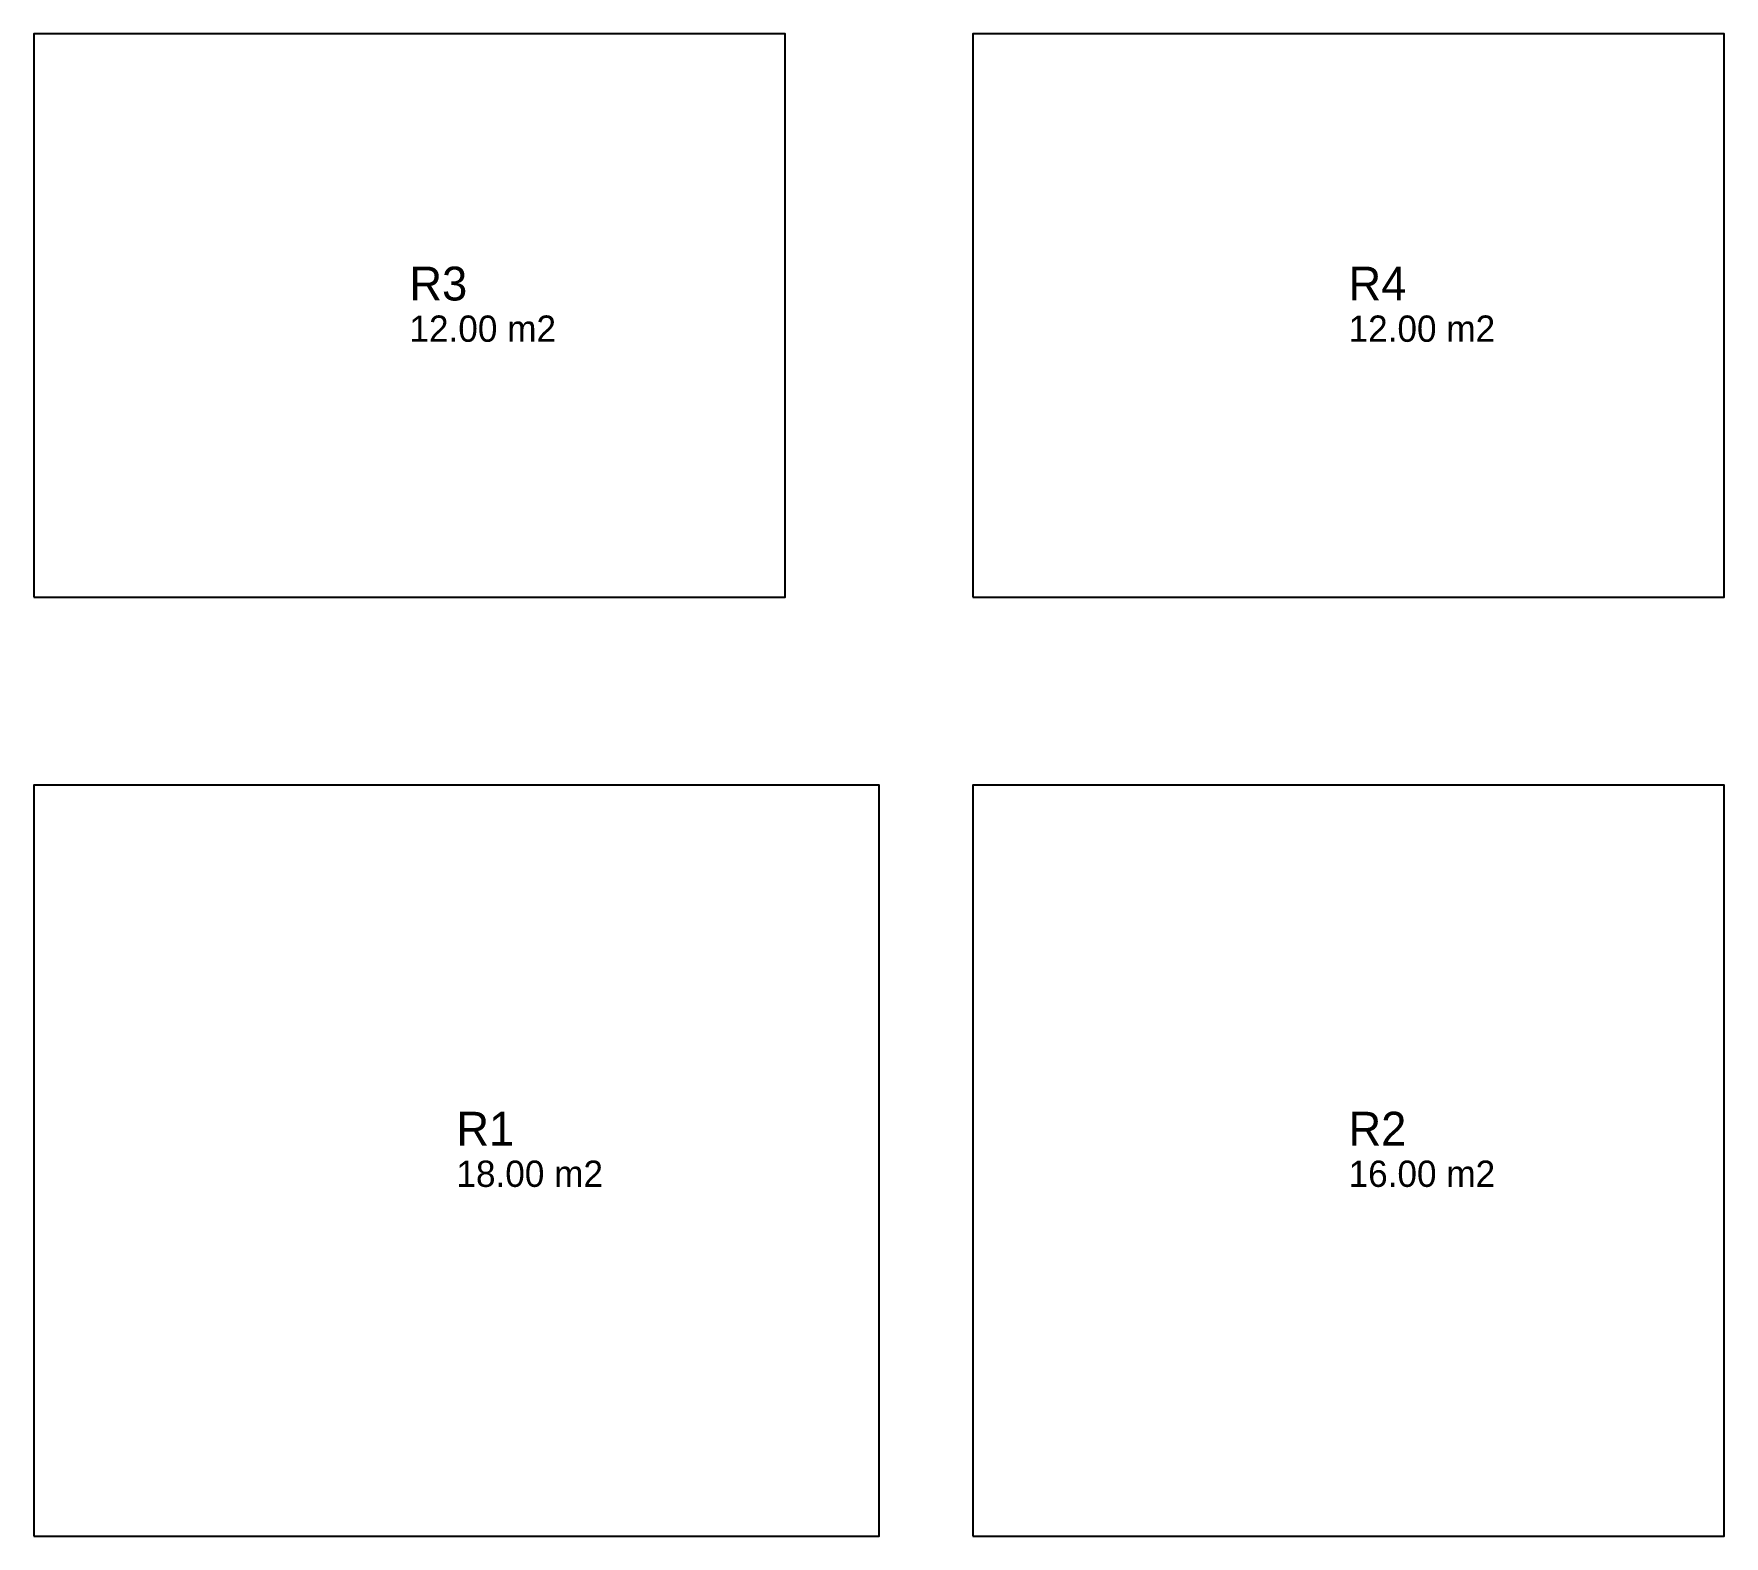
# Model space of a CAD drawing. Header units: metres. Extents: x 100 to 1000, y 100 to 900.
import ezdxf

# ---------------------------------------------------------------- set-up
doc = ezdxf.new("R2010")
doc.units = ezdxf.units.M
for name, color, linetype in [('AREAS', 3, 'Continuous'), ('LABELS', 2, 'Continuous'), ('ROOMS', 7, 'Continuous')]:
    doc.layers.add(name, color=color, linetype=linetype)

msp = doc.modelspace()

# ---------------------------------------------------------------- linework, layer by layer
at = {"layer": 'ROOMS'}
for points in [[(100, 600), (500, 600), (500, 900), (100, 900), (100, 600)], [(600, 600), (1000, 600), (1000, 900), (600, 900), (600, 600)], [(100, 100), (550, 100), (550, 500), (100, 500), (100, 100)], [(600, 100), (1000, 100), (1000, 500), (600, 500), (600, 100)]]:
    msp.add_lwpolyline(points, close=True, dxfattribs=at)

# ---------------------------------------------------------------- texts
at = {"layer": 'AREAS'}
for s, p in [('12.00 m2', (300, 736)), ('12.00 m2', (800, 736)), ('18.00 m2', (325, 286)), ('16.00 m2', (800, 286))]:
    msp.add_text(s, height=14, dxfattribs=at).set_placement(p)
at = {"layer": 'LABELS'}
for s, p in [('R3', (300, 758)), ('R4', (800, 758)), ('R1', (325, 308)), ('R2', (800, 308))]:
    msp.add_text(s, height=18, dxfattribs=at).set_placement(p)

doc.saveas('drawing.dxf')
